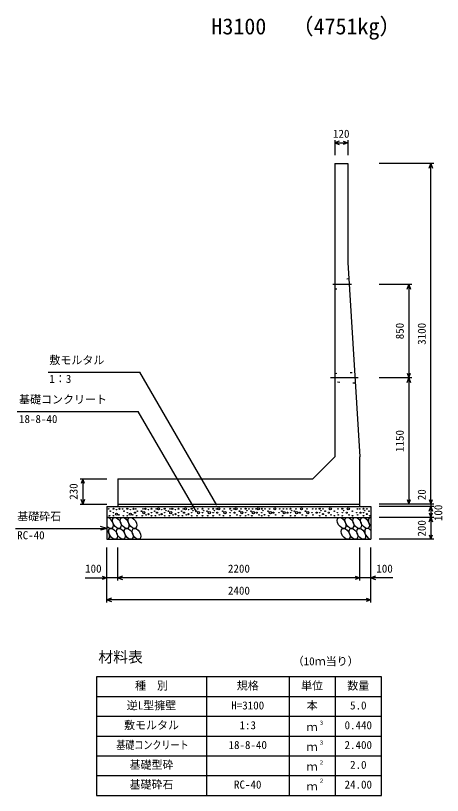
# Model space of a CAD drawing. Units: millimetres, scale not verified. Extents: x -67200 to 67200, y -23760 to 23760.
# Drawn here: x 41594 to 45474, y -8033 to -937 of the extents above; entities that cross this region are included whole.
import ezdxf
from ezdxf.enums import TextEntityAlignment as Align

# ---------------------------------------------------------------- set-up
doc = ezdxf.new("R2010")
doc.units = ezdxf.units.MM
doc.header["$LTSCALE"] = 80
doc.linetypes.add('CHAIN1', pattern=[8, 5, -1, 1, -1])
doc.linetypes.add('DOTTED', pattern=[1.75, 0.25, -1.5])
for name, color, linetype, lineweight in [('0-0_CENTER', 7, 'CHAIN1', 25), ('0-1_DIM', 7, 'Continuous', 25), ('0-3_HATCH', 6, 'Continuous', 25), ('0-4_HYO', 3, 'Continuous', 25), ('0-5_HYO2', 4, 'Continuous', 25), ('0-6_OUTLINE', 1, 'Continuous', 25), ('0-7_OUTLINE2', 4, 'DOTTED', 25), ('0-8_TXT', 7, 'Continuous', 25)]:
    doc.layers.add(name, color=color, linetype=linetype, lineweight=lineweight)
doc.styles.add('ＭＳ ゴシック', font='')
doc.styles.get('ＭＳ ゴシック').set_extended_font_data('MS Gothic')

msp = doc.modelspace()

# ---------------------------------------------------------------- linework, layer by layer
at = {"layer": '0-0_CENTER'}
for p, q in [((44648.38, -3382.56), (44476.54, -3382.56)), ((44707.72, -4232.56), (44455.57, -4232.56))]:
    msp.add_line(p, q, dxfattribs=at)
at = {"layer": '0-1_DIM'}
for p, q in [((44494.5, -2070.67), (44494.5, -2207.56)), ((44494.5, -2095.67), (44614.5, -2095.67)), ((44614.5, -2070.67), (44614.5, -2207.56)), ((45394.5, -2282.56), (44899.5, -2282.56)), ((45369.5, -5382.56), (45369.5, -2282.56)), ((45194.5, -3382.56), (44899.5, -3382.56)), ((45169.5, -3382.56), (45169.5, -4232.56)), ((41891.4, -4181.16), (42723.82, -4181.16)), ((43422.53, -5391.36), (42723.82, -4181.16)), ((45194.5, -4232.56), (44899.5, -4232.56)), ((45169.5, -4232.56), (45169.5, -5382.56)), ((41609.79, -4538.67), (42709.34, -4538.67)), ((43237.39, -5453.28), (42709.34, -4538.67)), ((42179.5, -5152.56), (42424.5, -5152.56)), ((42204.5, -5152.56), (42204.5, -5382.56)), ((42179.5, -5382.56), (42424.5, -5382.56)), ((45394.5, -5382.56), (44899.5, -5382.56)), ((45369.5, -5382.56), (45369.5, -5402.56)), ((45394.5, -5402.56), (44899.5, -5402.56)), ((45369.5, -5402.56), (45369.5, -5502.56)), ((45394.5, -5502.56), (44899.5, -5502.56)), ((45369.5, -5502.56), (45369.5, -5702.56)), ((42424.5, -5602.56), (42366.54, -5587.04)), ((45394.5, -5702.56), (44899.5, -5702.56)), ((42424.5, -6277.56), (42424.5, -5777.56)), ((42524.5, -6077.56), (42524.5, -5777.56)), ((44724.5, -6077.56), (44724.5, -5777.56)), ((44724.5, -6077.56), (44724.5, -5777.56)), ((44824.5, -6277.56), (44824.5, -5777.56)), ((42224.96, -6052.56), (42424.5, -6052.56)), ((42524.5, -6052.56), (42424.5, -6052.56)), ((44724.5, -6052.56), (42524.5, -6052.56)), ((44824.5, -6052.56), (44724.5, -6052.56)), ((45024.04, -6052.56), (44824.5, -6052.56)), ((44824.5, -6252.56), (42424.5, -6252.56))]:
    msp.add_line(p, q, dxfattribs=at)
for points in [[(44536.79, -2080.28), (44494.5, -2095.67), (44536.79, -2111.06)], [(44572.21, -2080.28), (44614.5, -2095.67), (44572.21, -2111.06)], [(45354.11, -2324.85), (45369.5, -2282.56), (45384.89, -2324.85)], [(45154.11, -3424.85), (45169.5, -3382.56), (45184.89, -3424.85)], [(45154.11, -4190.28), (45169.5, -4232.56), (45184.89, -4190.28)], [(45154.11, -4274.85), (45169.5, -4232.56), (45184.89, -4274.85)], [(42219.89, -5194.85), (42204.5, -5152.56), (42189.11, -5194.85)], [(42219.89, -5340.28), (42204.5, -5382.56), (42189.11, -5340.28)], [(45154.11, -5340.28), (45169.5, -5382.56), (45184.89, -5340.28)], [(45354.11, -5340.28), (45369.5, -5382.56), (45384.89, -5340.28)], [(45354.11, -5444.85), (45369.5, -5402.56), (45384.89, -5444.85)], [(45354.11, -5460.28), (45369.5, -5502.56), (45384.89, -5460.28)], [(45354.11, -5544.85), (45369.5, -5502.56), (45384.89, -5544.85)], [(41594.18, -5602.56), (42424.5, -5602.56), (42366.54, -5618.09)], [(45354.11, -5660.28), (45369.5, -5702.56), (45384.89, -5660.28)], [(42382.21, -6037.17), (42424.5, -6052.56), (42382.21, -6067.96)], [(42566.79, -6037.17), (42524.5, -6052.56), (42566.79, -6067.96)], [(44682.21, -6037.17), (44724.5, -6052.56), (44682.21, -6067.96)], [(44866.79, -6037.17), (44824.5, -6052.56), (44866.79, -6067.96)], [(42466.79, -6237.17), (42424.5, -6252.56), (42466.79, -6267.96)], [(44782.21, -6237.17), (44824.5, -6252.56), (44782.21, -6267.96)]]:
    msp.add_lwpolyline(points, dxfattribs=at)
at = {"layer": '0-3_HATCH'}
for centre, radius in [((42440.47, -5425.39), 2.5), ((42454.49, -5446.4), 2.5), ((42483.36, -5424.51), 5), ((42483.36, -5460.4), 2.5), ((42511.4, -5432.39), 2.5), ((42539.44, -5425.39), 5), ((42566.57, -5425.39), 2.5), ((42580.59, -5446.4), 2.5), ((42609.47, -5424.51), 5), ((42609.47, -5460.4), 2.5), ((42637.51, -5432.39), 2.5), ((42665.54, -5425.39), 5), ((42679.56, -5460.4), 5), ((42686.57, -5425.39), 2.5), ((42700.59, -5446.4), 2.5), ((42738.41, -5446.4), 2.5), ((42759.44, -5460.4), 10), ((42752.43, -5425.39), 2.5), ((42773.46, -5425.39), 5), ((42801.49, -5432.39), 2.5), ((42829.53, -5424.51), 5), ((42829.53, -5460.4), 2.5), ((42858.41, -5446.4), 2.5), ((42872.43, -5425.39), 2.5), ((42879.44, -5460.4), 5), ((42893.46, -5425.39), 10), ((42921.49, -5432.39), 2.5), ((42949.53, -5424.51), 5), ((42949.53, -5460.4), 2.5), ((42960.87, -5442.08), 2.5), ((42983.63, -5446.4), 2.5), ((43004.66, -5460.4), 10), ((42997.65, -5425.39), 2.5), ((43018.68, -5425.39), 5), ((43046.72, -5432.39), 2.5), ((43074.76, -5424.51), 5), ((43074.76, -5460.4), 2.5), ((43103.63, -5446.4), 2.5), ((43117.65, -5425.39), 2.5), ((43124.66, -5460.4), 5), ((43138.68, -5425.39), 10), ((43166.72, -5432.39), 2.5), ((43194.76, -5424.51), 5), ((43194.76, -5460.4), 2.5), ((43206.1, -5442.08), 2.5), ((43235.56, -5446.4), 2.5), ((43256.59, -5460.4), 10), ((43249.58, -5425.39), 2.5), ((43293.2, -5424.51), 5), ((43293.2, -5460.4), 2.5), ((43304.54, -5442.08), 2.5), ((43334, -5446.4), 2.5), ((43355.03, -5460.4), 10), ((43348.01, -5425.39), 2.5), ((43390.19, -5424.51), 5), ((43390.19, -5460.4), 2.5), ((43401.53, -5442.08), 2.5), ((43419.89, -5425.39), 2.5), ((43426.9, -5460.4), 5), ((43440.92, -5425.39), 10), ((43476.27, -5446.4), 2.5), ((43497.3, -5460.4), 10), ((43490.29, -5425.39), 2.5), ((43543.58, -5424.51), 5), ((43543.58, -5460.4), 2.5), ((43554.92, -5442.08), 2.5), ((43577.55, -5425.39), 2.5), ((43584.56, -5460.4), 5), ((43598.58, -5425.39), 10), ((43629.24, -5446.4), 2.5), ((43650.27, -5460.4), 10), ((43643.26, -5425.39), 2.5), ((43685.44, -5424.51), 5), ((43685.44, -5460.4), 2.5), ((43696.78, -5442.08), 2.5), ((43715.13, -5425.39), 2.5), ((43734.37, -5446.4), 2.5), ((43755.4, -5460.4), 10), ((43748.39, -5425.39), 2.5), ((43779.17, -5425.39), 2.5), ((43786.19, -5460.4), 5), ((43800.21, -5425.39), 10), ((43831.97, -5424.51), 5), ((43831.97, -5460.4), 2.5), ((43843.31, -5442.08), 2.5), ((43861.67, -5425.39), 2.5), ((43888.66, -5446.4), 2.5), ((43909.69, -5460.4), 10), ((43902.68, -5425.39), 2.5), ((43936.82, -5460.4), 5), ((43950.84, -5425.39), 10), ((43988.49, -5460.4), 2.5), ((43994.93, -5425.39), 2.5), ((44014.16, -5446.4), 2.5), ((44035.19, -5460.4), 10), ((44028.18, -5425.39), 2.5), ((44058.97, -5425.39), 2.5), ((44065.98, -5460.4), 5), ((44093.37, -5424.51), 5), ((44093.37, -5460.4), 2.5), ((44104.71, -5442.08), 2.5), ((44127.83, -5446.4), 2.5), ((44148.86, -5460.4), 10), ((44141.85, -5425.39), 2.5), ((44178.47, -5460.4), 5), ((44192.49, -5425.39), 10), ((44229.11, -5446.4), 2.5), ((44250.14, -5460.4), 10), ((44243.12, -5425.39), 2.5), ((44288.16, -5460.4), 2.5), ((44294.59, -5425.39), 2.5), ((44323.96, -5425.39), 2.5), ((44330.98, -5460.4), 5), ((44358.37, -5424.51), 5), ((44358.37, -5460.4), 2.5), ((44369.71, -5442.08), 2.5), ((44388.68, -5425.39), 2.5), ((44407.89, -5446.4), 2.5), ((44440.52, -5460.4), 5), ((44454.54, -5425.39), 10), ((44491.16, -5446.4), 2.5), ((44518.8, -5460.4), 2.5), ((44525.23, -5425.39), 2.5), ((44564.01, -5424.51), 5), ((44564.01, -5460.4), 2.5), ((44575.35, -5442.08), 2.5), ((44604.53, -5460.4), 5), ((44618.55, -5425.39), 10), ((44655.17, -5446.4), 2.5), ((44694.68, -5460.4), 2.5), ((44701.12, -5425.39), 2.5), ((44722.41, -5425.39), 2.5), ((44729.42, -5460.4), 5), ((44756.82, -5424.51), 5), ((44756.82, -5460.4), 2.5), ((44768.16, -5442.08), 2.5), ((44787.13, -5425.39), 2.5), ((44806.34, -5446.4), 2.5), ((42447.48, -5488.42), 2.5), ((42483.36, -5488.42), 2.5), ((42511.4, -5473.54), 10), ((42532.43, -5480.54), 2.5), ((42573.58, -5488.42), 2.5), ((42609.47, -5488.42), 2.5), ((42637.51, -5473.54), 10), ((42658.53, -5480.54), 2.5), ((42693.58, -5488.42), 2.5), ((42745.42, -5488.42), 2.5), ((42780.47, -5480.54), 2.5), ((42801.49, -5473.54), 5), ((42829.53, -5488.42), 2.5), ((42865.42, -5488.42), 2.5), ((42900.47, -5480.54), 2.5), ((42921.49, -5473.54), 5), ((42949.53, -5488.42), 2.5), ((42990.64, -5488.42), 2.5), ((43025.69, -5480.54), 2.5), ((43046.72, -5473.54), 5), ((43074.76, -5488.42), 2.5), ((43110.64, -5488.42), 2.5), ((43145.69, -5480.54), 2.5), ((43166.72, -5473.54), 5), ((43194.76, -5488.42), 2.5), ((43242.57, -5488.42), 2.5), ((43293.2, -5488.42), 2.5), ((43341.01, -5488.42), 2.5), ((43390.19, -5488.42), 2.5), ((43447.93, -5480.54), 2.5), ((43483.28, -5488.42), 2.5), ((43543.58, -5488.42), 2.5), ((43605.59, -5480.54), 2.5), ((43636.25, -5488.42), 2.5), ((43685.44, -5488.42), 2.5), ((43710.09, -5478.76), 2.5), ((43741.38, -5488.42), 2.5), ((43807.21, -5480.54), 2.5), ((43831.97, -5488.42), 2.5), ((43856.63, -5478.76), 2.5), ((43895.67, -5488.42), 2.5), ((43957.85, -5480.54), 2.5), ((44021.17, -5488.42), 2.5), ((44093.37, -5488.42), 2.5), ((44134.84, -5488.42), 2.5), ((44199.49, -5480.54), 2.5), ((44236.12, -5488.42), 2.5), ((44296.5, -5480.54), 2.5), ((44358.37, -5488.42), 2.5), ((44388.85, -5472.69), 5), ((44414.9, -5488.42), 2.5), ((44461.55, -5480.54), 2.5), ((44492.63, -5488.42), 2.5), ((44527.14, -5480.54), 2.5), ((44564.01, -5488.42), 2.5), ((44625.56, -5480.54), 2.5), ((44656.64, -5488.42), 2.5), ((44703.03, -5480.54), 2.5), ((44756.82, -5488.42), 2.5), ((44787.29, -5472.69), 5), ((44813.35, -5488.42), 2.5)]:
    msp.add_circle(centre, radius, dxfattribs=at)
for centre, start_param, end_param in [((42442.98, -5552.58), 1.8420047, 5.9474138), ((44840.99, -5552.58), 5.8918262, 8.1807776), ((44807.23, -5652.56), 5.0173796, 9.0552242), ((42409.22, -5652.56), 2.7173119, 5.0721066)]:
    msp.add_ellipse(centre, major_axis=(-29.09, 47.08), ratio=0.5792, start_param=start_param, end_param=end_param, dxfattribs=at)
for centre in [(42513.92, -5552.58), (42584.87, -5552.58), (42655.81, -5552.58), (44557.21, -5552.58), (44628.15, -5552.58), (44699.1, -5552.58), (44770.04, -5552.58), (42480.16, -5652.56), (42551.11, -5652.56), (42622.05, -5652.56), (42693, -5652.56), (44594.39, -5652.56), (44665.34, -5652.56), (44736.28, -5652.56)]:
    msp.add_ellipse(centre, major_axis=(-29.09, 47.08), ratio=0.5792, dxfattribs=at)
at = {"layer": '0-4_HYO'}
for p, q in [((43329.5, -6952.56), (43329.5, -8032.56)), ((44079.5, -6952.56), (44079.5, -8032.56)), ((44499.5, -6952.56), (44499.5, -8032.56)), ((42329.5, -7132.56), (44919.5, -7132.56))]:
    msp.add_line(p, q, dxfattribs=at)
msp.add_lwpolyline([(42329.5, -8032.56), (44919.5, -8032.56), (44919.5, -6952.56), (42329.5, -6952.56)], close=True, dxfattribs=at)
at = {"layer": '0-5_HYO2'}
for p, q in [((42329.5, -7312.56), (44919.5, -7312.56)), ((42329.5, -7492.56), (44919.5, -7492.56)), ((42329.5, -7672.56), (44919.5, -7672.56)), ((42329.5, -7852.56), (44919.5, -7852.56))]:
    msp.add_line(p, q, dxfattribs=at)
at = {"layer": '0-6_OUTLINE'}
for p, q in [((44494.5, -2282.56), (44494.5, -4952.56)), ((44494.5, -2282.56), (44614.5, -2282.56)), ((44614.5, -2282.56), (44614.5, -3182.56)), ((44614.5, -3182.56), (44724.5, -4952.56)), ((44494.5, -4952.56), (44294.5, -5152.56)), ((44724.5, -5402.56), (44724.5, -4952.56)), ((42524.5, -5152.56), (44294.5, -5152.56)), ((42524.5, -5152.56), (42524.5, -5402.56)), ((42524.5, -5382.56), (44724.5, -5382.56)), ((42424.5, -5402.56), (42424.5, -5702.56)), ((42424.5, -5502.56), (44824.5, -5502.56)), ((42424.5, -5702.56), (44824.5, -5702.56))]:
    msp.add_line(p, q, dxfattribs=at)
msp.add_lwpolyline([(42424.5, -5402.56), (44824.5, -5402.56), (44824.5, -5702.56)], dxfattribs=at)
at = {"layer": '0-7_OUTLINE2'}
for p, q in [((44623.82, -3332.56), (44494.5, -3342.56)), ((44494.5, -3422.56), (44630.04, -3432.56)), ((44494.5, -4192.56), (44673.54, -4182.56)), ((44679.75, -4282.56), (44494.5, -4272.56))]:
    msp.add_line(p, q, dxfattribs=at)

# ---------------------------------------------------------------- texts
at = {"layer": '0-1_DIM', "style": 'ＭＳ ゴシック'}
for s, p in [('120', (44479.5, -2070.67)), ('敷モルタル', (41900.76, -4131.16)), ('1：3', (41900.76, -4301.27)), ('基礎コンクリート', (41625.17, -4488.67)), ('18-8-40', (41625.17, -4666.3)), ('基礎砕石', (41608.51, -5552.56)), ('RC-40', (41608.51, -5723.94)), ('100', (42225.86, -6027.56)), ('2200', (43524.5, -6027.56)), ('100', (44873.14, -6027.56)), ('2400', (43524.5, -6227.56))]:
    msp.add_text(s, height=73.31, dxfattribs=at).set_placement(p, align=Align.BOTTOM_LEFT)
for s, p in [('850', (45144.5, -3882.56)), ('3100', (45344.5, -3932.56)), ('1150', (45144.5, -4907.56)), ('230', (42179.5, -5342.56)), ('20', (45344.5, -5346.6)), ('100', (45494.5, -5536.59)), ('200', (45344.5, -5677.56))]:
    msp.add_text(s, height=73.31, rotation=90, dxfattribs=at).set_placement(p, align=Align.BOTTOM_LEFT)
at = {"layer": '0-8_TXT', "style": 'ＭＳ ゴシック'}
for s, height, p in [('H3100', 146.6, (43374.5, -1152.32)), ('（4751kg）', 146.6, (44103.12, -1152.32)), ('材料表', 98.97, (42346.17, -6852.56)), ('（10ｍ当り）', 73.31, (44112.83, -6870.9)), ('種\u3000別', 73.31, (42679.5, -7092.56)), ('規格', 73.31, (43604.5, -7092.56)), ('単位', 73.31, (44189.5, -7092.56)), ('数量', 73.31, (44609.5, -7092.56)), ('逆L型擁壁', 73.31, (42604.5, -7272.56)), ('H=3100', 73.31, (43554.5, -7272.56)), ('本', 73.31, (44239.5, -7272.56)), ('5.0', 73.31, (44634.5, -7272.56)), ('敷モルタル', 73.31, (42579.5, -7452.56)), ('1:3', 73.31, (43629.5, -7452.56)), ('３', 36.66, (44348.74, -7401.95)), ('0.440', 73.31, (44584.5, -7452.56)), ('ｍ', 73.31, (44239.5, -7469.23)), ('18-8-40', 73.31, (43529.5, -7632.56)), ('ｍ', 73.31, (44239.5, -7649.23)), ('３', 36.66, (44348.74, -7581.95)), ('2.400', 73.31, (44584.5, -7632.56)), ('基礎型砕', 73.31, (42629.5, -7812.56)), ('２', 36.66, (44348.74, -7761.95)), ('2.0', 73.31, (44634.5, -7812.56)), ('ｍ', 73.31, (44239.5, -7829.23)), ('基礎砕石', 73.31, (42629.5, -7992.56)), ('RC-40', 73.31, (43579.5, -7992.56)), ('ｍ', 73.31, (44239.5, -8009.23)), ('２', 36.66, (44348.74, -7928.62)), ('24.00', 73.31, (44584.5, -7992.56))]:
    msp.add_text(s, height=height, dxfattribs=at).set_placement(p, align=Align.BOTTOM_LEFT)
at = {"layer": '0-8_TXT', "style": 'ＭＳ ゴシック', "width": 0.8}
msp.add_text('基礎コンクリート', height=73.31, dxfattribs=at).set_placement((42509.5, -7632.56), align=Align.BOTTOM_LEFT)

doc.saveas('drawing.dxf')
